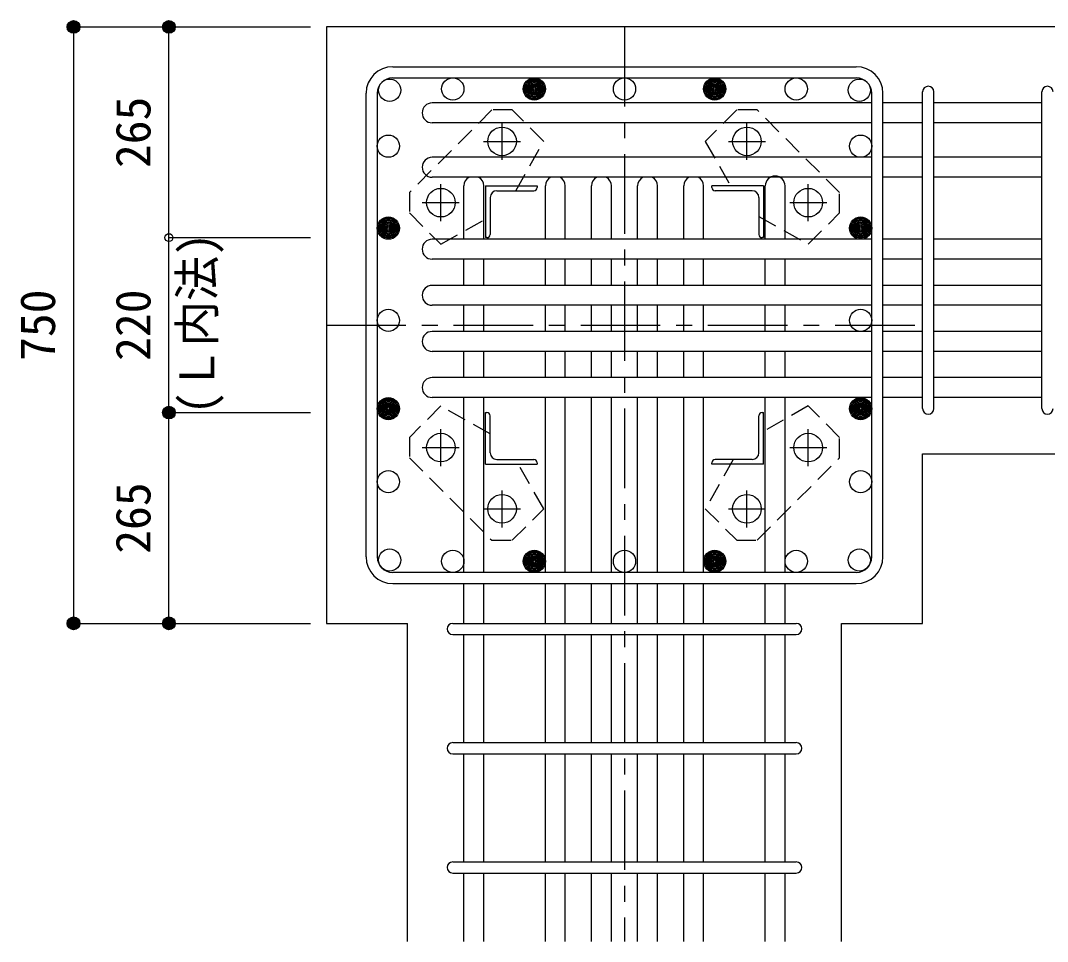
# Model space of a CAD drawing. Units: millimetres at full size, sheet at 1:20. Extents: x -3982 to 3969, y -2797 to 2801.
# Drawn here: x -391 to 900, y -1780 to -622 of the extents above; entities that cross this region are included whole.
import ezdxf
from ezdxf.enums import TextEntityAlignment as Align

# ---------------------------------------------------------------- set-up
doc = ezdxf.new("R2010")
doc.units = ezdxf.units.MM
doc.header["$LTSCALE"] = 20
doc.header["$PDMODE"] = 32
doc.header["$PDSIZE"] = 10
doc.linetypes.add('CHAIN1', pattern=[8, 5, -1, 1, -1])
doc.linetypes.add('DASHED1', pattern=[1.8, 1.2, -0.6])
for name, color, linetype in [('6-1_躯体線', 2, 'Continuous'), ('6-2_A.Bolt_', 4, 'Continuous'), ('6-3_柱型主筋', 4, 'Continuous'), ('6-4_フープ', 7, 'Continuous'), ('6-5_梁主筋', 7, 'Continuous'), ('6-6_S.T.P.', 7, 'Continuous'), ('6-9_プレート', 4, 'DASHED1'), ('6-D_寸法', 4, 'Continuous')]:
    doc.layers.add(name, color=color, linetype=linetype)
doc.styles.add('ＭＳ ゴシック', font='')
doc.styles.get('ＭＳ ゴシック').set_extended_font_data('MS Gothic')

msp = doc.modelspace()

# ---------------------------------------------------------------- linework, layer by layer
at = {"layer": '6-1_躯体線'}
for p, q in [((1143.29, -629.67), (-6.71, -629.67)), ((-6.71, -629.67), (-6.71, -1379.67)), ((743.29, -1166.67), (1143.29, -1166.67)), ((743.29, -1379.67), (743.29, -1166.67)), ((-6.71, -1379.67), (95.29, -1379.67)), ((95.29, -1779.67), (95.29, -1379.67))]:
    msp.add_line(p, q, dxfattribs=at)
msp.add_lwpolyline([(641.29, -1779.67), (641.29, -1379.67), (743.29, -1379.67)], dxfattribs=at)
at = {"layer": '6-2_A.Bolt_', "linetype": 'CHAIN1'}
for p, q in [((214.29, -796.87), (214.29, -750.37)), ((522.29, -796.87), (522.29, -750.37)), ((190.99, -773.67), (237.49, -773.67)), ((499.09, -773.67), (545.59, -773.67)), ((137.29, -873.87), (137.29, -827.37)), ((599.29, -873.87), (599.29, -827.37)), ((113.99, -850.67), (160.49, -850.67)), ((576.09, -850.67), (622.59, -850.67)), ((137.29, -1181.97), (137.29, -1135.47)), ((599.29, -1181.97), (599.29, -1135.47)), ((113.99, -1158.67), (160.49, -1158.67)), ((576.09, -1158.67), (622.59, -1158.67)), ((214.29, -1258.97), (214.29, -1212.47)), ((522.29, -1258.97), (522.29, -1212.47)), ((190.99, -1235.67), (237.49, -1235.67)), ((499.09, -1235.67), (545.59, -1235.67))]:
    msp.add_line(p, q, dxfattribs=at)
at = {"layer": '6-2_A.Bolt_'}
for p, q in [((193.29, -829.67), (258.29, -829.67)), ((193.29, -829.67), (193.29, -894.67)), ((207.79, -835.67), (254.29, -835.67)), ((258.29, -829.67), (258.29, -831.67)), ((543.29, -829.67), (478.29, -829.67)), ((478.29, -831.67), (478.29, -829.67)), ((528.79, -835.67), (482.29, -835.67)), ((543.29, -829.67), (543.29, -894.67)), ((199.29, -844.17), (199.29, -890.67)), ((537.29, -844.17), (537.29, -890.67)), ((195.29, -894.67), (193.29, -894.67)), ((543.29, -894.67), (541.29, -894.67)), ((193.29, -1114.67), (195.29, -1114.67)), ((193.29, -1179.67), (193.29, -1114.67)), ((199.29, -1165.17), (199.29, -1118.67)), ((537.29, -1165.17), (537.29, -1118.67)), ((541.29, -1114.67), (543.29, -1114.67)), ((543.29, -1179.67), (543.29, -1114.67)), ((207.79, -1173.67), (254.29, -1173.67)), ((528.79, -1173.67), (482.29, -1173.67)), ((193.29, -1179.67), (258.29, -1179.67)), ((258.29, -1177.67), (258.29, -1179.67)), ((478.29, -1179.67), (478.29, -1177.67)), ((543.29, -1179.67), (478.29, -1179.67))]:
    msp.add_line(p, q, dxfattribs=at)
at = {"layer": '6-2_A.Bolt_', "color": 3}
for centre in [(214.29, -773.67), (522.29, -773.67), (137.29, -850.67), (599.29, -850.67), (137.29, -1158.67), (599.29, -1158.67), (214.29, -1235.67), (522.29, -1235.67)]:
    msp.add_circle(centre, 18, dxfattribs=at)
at = {"layer": '6-2_A.Bolt_'}
for centre, radius, start, end in [((207.79, -844.17), 8.5, 90, 180), ((254.29, -831.67), 4, 270, 0), ((482.29, -831.67), 4, 180, 270), ((528.79, -844.17), 8.5, 0, 90), ((195.29, -890.67), 4, 270, 0), ((541.29, -890.67), 4, 180, 270), ((195.29, -1118.67), 4, 0, 90), ((541.29, -1118.67), 4, 90, 180), ((207.79, -1165.17), 8.5, 180, 270), ((254.29, -1177.67), 4, 0, 90), ((482.29, -1177.67), 4, 90, 180), ((528.79, -1165.17), 8.5, 270, 0)]:
    msp.add_arc(centre, radius, start, end, dxfattribs=at)
at = {"layer": '6-3_柱型主筋', "color": 3}
for centre in [(72.9, -709.28), (152.29, -707.67), (254.79, -707.67), (368.29, -707.67), (481.79, -707.67), (584.29, -707.67), (663.68, -709.28), (71.29, -779.67), (665.29, -779.67), (71.29, -882.67), (665.29, -882.67), (71.29, -998.67), (71.29, -998.67), (665.29, -998.67), (665.29, -998.67), (71.29, -1109.67), (665.29, -1109.67), (71.29, -1201.6), (665.29, -1201.6), (72.9, -1300.06), (152.29, -1301.67), (254.79, -1301.67), (368.29, -1301.67), (481.79, -1301.67), (584.29, -1301.67), (663.68, -1300.06)]:
    msp.add_circle(centre, 14, dxfattribs=at)
at = {"layer": '6-3_柱型主筋'}
for centre, radius in [((254.79, -707.67), 14), ((254.79, -707.67), 12.6), ((254.79, -707.67), 11.2), ((481.79, -707.67), 14), ((481.79, -707.67), 12.6), ((481.79, -707.67), 11.2), ((254.79, -707.67), 9.8), ((254.79, -707.67), 8.4), ((254.79, -707.67), 7), ((254.79, -707.67), 5.6), ((254.79, -707.67), 4.2), ((254.79, -707.67), 2.8), ((254.79, -707.67), 1.4), ((481.79, -707.67), 9.8), ((481.79, -707.67), 8.4), ((481.79, -707.67), 7), ((481.79, -707.67), 5.6), ((481.79, -707.67), 4.2), ((481.79, -707.67), 2.8), ((481.79, -707.67), 1.4), ((71.29, -882.67), 14), ((71.29, -882.67), 12.6), ((71.29, -882.67), 11.2), ((71.29, -882.67), 9.8), ((71.29, -882.67), 8.4), ((71.29, -882.67), 7), ((71.29, -882.67), 5.6), ((665.29, -882.67), 14), ((665.29, -882.67), 12.6), ((665.29, -882.67), 11.2), ((665.29, -882.67), 9.8), ((665.29, -882.67), 8.4), ((665.29, -882.67), 7), ((665.29, -882.67), 5.6), ((71.29, -882.67), 4.2), ((71.29, -882.67), 2.8), ((71.29, -882.67), 1.4), ((665.29, -882.67), 4.2), ((665.29, -882.67), 2.8), ((665.29, -882.67), 1.4), ((71.29, -1109.67), 14), ((71.29, -1109.67), 12.6), ((665.29, -1109.67), 14), ((665.29, -1109.67), 12.6), ((71.29, -1109.67), 11.2), ((71.29, -1109.67), 9.8), ((71.29, -1109.67), 8.4), ((71.29, -1109.67), 7), ((71.29, -1109.67), 5.6), ((71.29, -1109.67), 4.2), ((71.29, -1109.67), 2.8), ((71.29, -1109.67), 1.4), ((665.29, -1109.67), 11.2), ((665.29, -1109.67), 9.8), ((665.29, -1109.67), 8.4), ((665.29, -1109.67), 7), ((665.29, -1109.67), 5.6), ((665.29, -1109.67), 4.2), ((665.29, -1109.67), 2.8), ((665.29, -1109.67), 1.4), ((254.79, -1301.67), 14), ((254.79, -1301.67), 12.6), ((254.79, -1301.67), 11.2), ((481.79, -1301.67), 14), ((481.79, -1301.67), 12.6), ((481.79, -1301.67), 11.2), ((254.79, -1301.67), 9.8), ((254.79, -1301.67), 8.4), ((254.79, -1301.67), 7), ((254.79, -1301.67), 5.6), ((254.79, -1301.67), 4.2), ((254.79, -1301.67), 2.8), ((254.79, -1301.67), 1.4), ((481.79, -1301.67), 9.8), ((481.79, -1301.67), 8.4), ((481.79, -1301.67), 7), ((481.79, -1301.67), 5.6), ((481.79, -1301.67), 4.2), ((481.79, -1301.67), 2.8), ((481.79, -1301.67), 1.4)]:
    msp.add_circle(centre, radius, dxfattribs=at)
at = {"layer": '6-4_フープ'}
for p, q in [((76.79, -679.67), (659.79, -679.67)), ((76.79, -693.67), (659.79, -693.67)), ((43.29, -1296.17), (43.29, -713.17)), ((57.29, -713.17), (57.29, -1296.17)), ((679.29, -1296.17), (679.29, -713.17)), ((693.29, -1296.17), (693.29, -713.17)), ((659.79, -1315.67), (76.79, -1315.67)), ((76.79, -1329.67), (659.79, -1329.67))]:
    msp.add_line(p, q, dxfattribs=at)
for centre, radius, start, end in [((76.79, -713.17), 33.5, 90, 180), ((659.79, -713.17), 33.5, 0, 90), ((76.79, -713.17), 19.5, 90, 180), ((659.79, -713.17), 19.5, 0, 90), ((76.79, -1296.17), 33.5, 180, 270), ((76.79, -1296.17), 19.5, 180, 270), ((659.79, -1296.17), 33.5, 270, 0), ((659.79, -1296.17), 19.5, 270, 0)]:
    msp.add_arc(centre, radius, start, end, dxfattribs=at)
at = {"layer": '6-5_梁主筋'}
for p, q in [((679.29, -725.28), (126.28, -725.28)), ((743.29, -725.28), (693.29, -725.28)), ((893.29, -725.28), (757.29, -725.28)), ((679.29, -750.28), (126.28, -750.28)), ((743.29, -750.28), (693.29, -750.28)), ((893.29, -750.28), (757.29, -750.28)), ((679.29, -793.67), (126.28, -793.67)), ((743.29, -793.67), (693.29, -793.67)), ((743.29, -793.67), (693.29, -793.67)), ((893.29, -793.67), (757.29, -793.67)), ((893.29, -793.67), (757.29, -793.67)), ((679.29, -818.67), (126.28, -818.67)), ((743.29, -818.67), (693.29, -818.67)), ((893.29, -818.67), (757.29, -818.67)), ((166.29, -896.67), (166.29, -829.67)), ((191.29, -896.67), (191.29, -829.67)), ((268.79, -896.67), (268.79, -829.67)), ((293.79, -896.67), (293.79, -829.67)), ((326.79, -896.67), (326.79, -829.67)), ((351.79, -896.67), (351.79, -829.67)), ((384.79, -896.67), (384.79, -829.67)), ((409.79, -896.67), (409.79, -829.67)), ((442.79, -896.67), (442.79, -829.67)), ((467.79, -896.67), (467.79, -829.67)), ((545.29, -896.67), (545.29, -829.67)), ((570.29, -896.67), (570.29, -829.67)), ((679.29, -896.67), (126.28, -896.67)), ((743.29, -896.67), (693.29, -896.67)), ((743.29, -896.67), (693.29, -896.67)), ((893.29, -896.67), (757.29, -896.67)), ((893.29, -896.67), (757.29, -896.67)), ((679.29, -921.67), (126.28, -921.67)), ((166.29, -954.67), (166.29, -921.67)), ((191.29, -954.67), (191.29, -921.67)), ((268.79, -954.67), (268.79, -921.67)), ((293.79, -954.67), (293.79, -921.67)), ((326.79, -954.67), (326.79, -921.67)), ((351.79, -954.67), (351.79, -921.67)), ((384.79, -954.67), (384.79, -921.67)), ((409.79, -954.67), (409.79, -921.67)), ((442.79, -954.67), (442.79, -921.67)), ((467.79, -954.67), (467.79, -921.67)), ((545.29, -954.67), (545.29, -921.67)), ((570.29, -954.67), (570.29, -921.67)), ((743.29, -921.67), (693.29, -921.67)), ((893.29, -921.67), (757.29, -921.67)), ((679.29, -954.67), (126.28, -954.67)), ((743.29, -954.67), (693.29, -954.67)), ((743.29, -954.67), (693.29, -954.67)), ((893.29, -954.67), (757.29, -954.67)), ((893.29, -954.67), (757.29, -954.67)), ((679.29, -979.67), (126.28, -979.67)), ((166.29, -1012.67), (166.29, -979.67)), ((191.29, -1012.67), (191.29, -979.67)), ((268.79, -1012.67), (268.79, -979.67)), ((293.79, -1012.67), (293.79, -979.67)), ((326.79, -1012.67), (326.79, -979.67)), ((351.79, -1012.67), (351.79, -979.67)), ((384.79, -1012.67), (384.79, -979.67)), ((409.79, -1012.67), (409.79, -979.67)), ((442.79, -1012.67), (442.79, -979.67)), ((467.79, -1012.67), (467.79, -979.67)), ((545.29, -1012.67), (545.29, -979.67)), ((570.29, -1012.67), (570.29, -979.67)), ((743.29, -979.67), (693.29, -979.67)), ((893.29, -979.67), (757.29, -979.67)), ((679.29, -1012.67), (126.28, -1012.67)), ((743.29, -1012.67), (693.29, -1012.67)), ((743.29, -1012.67), (693.29, -1012.67)), ((893.29, -1012.67), (757.29, -1012.67)), ((893.29, -1012.67), (757.29, -1012.67)), ((679.29, -1037.67), (126.28, -1037.67)), ((166.29, -1070.67), (166.29, -1037.67)), ((191.29, -1070.67), (191.29, -1037.67)), ((268.79, -1070.67), (268.79, -1037.67)), ((293.79, -1070.67), (293.79, -1037.67)), ((326.79, -1070.67), (326.79, -1037.67)), ((351.79, -1070.67), (351.79, -1037.67)), ((384.79, -1070.67), (384.79, -1037.67)), ((409.79, -1070.67), (409.79, -1037.67)), ((442.79, -1070.67), (442.79, -1037.67)), ((467.79, -1070.67), (467.79, -1037.67)), ((545.29, -1070.67), (545.29, -1037.67)), ((570.29, -1070.67), (570.29, -1037.67)), ((743.29, -1037.67), (693.29, -1037.67)), ((893.29, -1037.67), (757.29, -1037.67)), ((679.29, -1070.67), (126.28, -1070.67)), ((743.29, -1070.67), (693.29, -1070.67)), ((743.29, -1070.67), (693.29, -1070.67)), ((893.29, -1070.67), (757.29, -1070.67)), ((893.29, -1070.67), (757.29, -1070.67)), ((679.29, -1095.67), (126.28, -1095.67)), ((166.29, -1315.67), (166.29, -1095.67)), ((191.29, -1315.67), (191.29, -1095.67)), ((268.79, -1315.67), (268.79, -1095.67)), ((293.79, -1315.67), (293.79, -1095.67)), ((326.79, -1315.67), (326.79, -1095.67)), ((351.79, -1315.67), (351.79, -1095.67)), ((384.79, -1315.67), (384.79, -1095.67)), ((409.79, -1315.67), (409.79, -1095.67)), ((442.79, -1315.67), (442.79, -1095.67)), ((467.79, -1315.67), (467.79, -1095.67)), ((545.29, -1315.67), (545.29, -1095.67)), ((570.29, -1315.67), (570.29, -1095.67)), ((743.29, -1095.67), (693.29, -1095.67)), ((893.29, -1095.67), (757.29, -1095.67)), ((166.29, -1379.67), (166.29, -1329.67)), ((191.29, -1379.67), (191.29, -1329.67)), ((268.79, -1379.67), (268.79, -1329.67)), ((293.79, -1379.67), (293.79, -1329.67)), ((326.79, -1379.67), (326.79, -1329.67)), ((351.79, -1379.67), (351.79, -1329.67)), ((384.79, -1379.67), (384.79, -1329.67)), ((409.79, -1379.67), (409.79, -1329.67)), ((442.79, -1379.67), (442.79, -1329.67)), ((467.79, -1379.67), (467.79, -1329.67)), ((545.29, -1379.67), (545.29, -1329.67)), ((570.29, -1379.67), (570.29, -1329.67)), ((166.29, -1529.67), (166.29, -1393.67)), ((191.29, -1529.67), (191.29, -1393.67)), ((268.79, -1529.67), (268.79, -1393.67)), ((293.79, -1529.67), (293.79, -1393.67)), ((326.79, -1529.67), (326.79, -1393.67)), ((351.79, -1529.67), (351.79, -1393.67)), ((384.79, -1529.67), (384.79, -1393.67)), ((409.79, -1529.67), (409.79, -1393.67)), ((442.79, -1529.67), (442.79, -1393.67)), ((467.79, -1529.67), (467.79, -1393.67)), ((545.29, -1529.67), (545.29, -1393.67)), ((570.29, -1529.67), (570.29, -1393.67)), ((166.29, -1679.67), (166.29, -1543.67)), ((191.29, -1679.67), (191.29, -1543.67)), ((268.79, -1679.67), (268.79, -1543.67)), ((293.79, -1679.67), (293.79, -1543.67)), ((326.79, -1679.67), (326.79, -1543.67)), ((351.79, -1679.67), (351.79, -1543.67)), ((384.79, -1679.67), (384.79, -1543.67)), ((409.79, -1679.67), (409.79, -1543.67)), ((442.79, -1679.67), (442.79, -1543.67)), ((467.79, -1679.67), (467.79, -1543.67)), ((545.29, -1679.67), (545.29, -1543.67)), ((570.29, -1679.67), (570.29, -1543.67)), ((166.29, -1779.67), (166.29, -1693.67)), ((191.29, -1779.67), (191.29, -1693.67)), ((268.79, -1779.67), (268.79, -1693.67)), ((293.79, -1779.67), (293.79, -1693.67)), ((326.79, -1779.67), (326.79, -1693.67)), ((351.79, -1779.67), (351.79, -1693.67)), ((384.79, -1779.67), (384.79, -1693.67)), ((409.79, -1779.67), (409.79, -1693.67)), ((442.79, -1779.67), (442.79, -1693.67)), ((467.79, -1779.67), (467.79, -1693.67)), ((545.29, -1779.67), (545.29, -1693.67)), ((570.29, -1779.67), (570.29, -1693.67))]:
    msp.add_line(p, q, dxfattribs=at)
for centre, start, end in [((126.28, -737.78), 90, 270), ((126.28, -806.17), 90, 270), ((178.79, -829.67), 118.35422, 180), ((178.79, -829.67), 0, 61.64578), ((281.29, -829.67), 118.35422, 180), ((281.29, -829.67), 0, 61.64578), ((339.29, -829.67), 118.35422, 180), ((339.29, -829.67), 0, 61.64578), ((397.29, -829.67), 118.35422, 180), ((397.29, -829.67), 0, 61.64578), ((455.29, -829.67), 118.35422, 180), ((455.29, -829.67), 0, 61.64578), ((557.79, -829.67), 0, 180), ((126.28, -909.17), 90, 270), ((126.28, -967.17), 90, 270), ((126.28, -1025.17), 90, 270), ((126.28, -1083.17), 90, 270)]:
    msp.add_arc(centre, 12.5, start, end, dxfattribs=at)
at = {"layer": '6-6_S.T.P.'}
for p, q in [((743.29, -1109.67), (743.29, -711.28)), ((757.29, -1109.67), (757.29, -711.28)), ((893.29, -1109.67), (893.29, -711.28)), ((152.29, -1379.67), (584.29, -1379.67)), ((152.29, -1393.67), (584.29, -1393.67)), ((152.29, -1529.67), (584.29, -1529.67)), ((152.29, -1543.67), (584.29, -1543.67)), ((152.29, -1679.67), (584.29, -1679.67)), ((152.29, -1693.67), (584.29, -1693.67))]:
    msp.add_line(p, q, dxfattribs=at)
for centre, start, end in [((750.29, -711.28), 0, 180), ((750.29, -711.28), 0, 180), ((750.29, -711.28), 0, 180), ((750.29, -711.28), 0, 180), ((900.29, -711.28), 0, 180), ((750.29, -1109.67), 180, 0), ((750.29, -1109.67), 180, 0), ((750.29, -1109.67), 180, 0), ((750.29, -1109.67), 180, 0), ((900.29, -1109.67), 180, 0), ((152.29, -1386.67), 90, 270), ((152.29, -1386.67), 90, 270), ((152.29, -1386.67), 90, 270), ((152.29, -1386.67), 90, 270), ((584.29, -1386.67), 270, 90), ((584.29, -1386.67), 270, 90), ((584.29, -1386.67), 270, 90), ((584.29, -1386.67), 270, 90), ((152.29, -1536.67), 90, 270), ((584.29, -1536.67), 270, 90), ((152.29, -1686.67), 90, 270), ((584.29, -1686.67), 270, 90)]:
    msp.add_arc(centre, 7, start, end, dxfattribs=at)
at = {"layer": '6-9_プレート'}
for points in [[(201.59, -734.07), (97.69, -837.97), (97.69, -863.47), (137.29, -903.07), (199.29, -867.87)], [(231.49, -835.67), (266.69, -773.67), (227.09, -734.07), (201.59, -734.07)], [(638.89, -837.97), (534.99, -734.07), (509.49, -734.07), (469.89, -773.67), (505.09, -835.67)], [(537.29, -867.87), (599.29, -903.07), (638.89, -863.47), (638.89, -837.97)], [(199.29, -1141.47), (137.29, -1106.27), (97.69, -1145.87), (97.69, -1171.37)], [(534.99, -1275.27), (638.89, -1171.37), (638.89, -1145.87), (599.29, -1106.27), (537.29, -1141.47)], [(97.69, -1171.37), (201.59, -1275.27), (227.09, -1275.27), (266.69, -1235.67), (231.49, -1173.67)], [(505.09, -1173.67), (469.89, -1235.67), (509.49, -1275.27), (534.99, -1275.27)]]:
    msp.add_lwpolyline(points, dxfattribs=at)
at = {"layer": '6-D_寸法'}
for p, q in [((-324.74, -629.67), (-204.74, -629.67)), ((-324.74, -629.67), (-324.74, -1379.67)), ((-204.74, -629.67), (-26.71, -629.67)), ((-204.74, -629.67), (-26.71, -629.67)), ((-204.74, -629.67), (-26.71, -629.67)), ((-204.74, -629.67), (-26.71, -629.67)), ((-204.74, -629.67), (-26.71, -629.67)), ((-204.74, -629.67), (-26.71, -629.67)), ((-204.74, -1114.67), (-204.74, -894.67)), ((-204.74, -894.67), (-26.71, -894.67)), ((-204.74, -1379.67), (-204.74, -1114.67)), ((-204.74, -1114.67), (-26.71, -1114.67)), ((-324.74, -1379.67), (-204.74, -1379.67)), ((-204.74, -1379.67), (-26.71, -1379.67)), ((-204.74, -1379.67), (-26.71, -1379.67)), ((-204.74, -1379.67), (-26.71, -1379.67)), ((-204.74, -1379.67), (-26.71, -1379.67)), ((-204.74, -1379.67), (-26.71, -1379.67)), ((-204.74, -1379.67), (-26.71, -1379.67)), ((-204.74, -1379.67), (-26.71, -1379.67))]:
    msp.add_line(p, q, dxfattribs=at)
at = {"layer": '6-D_寸法', "linetype": 'CHAIN1'}
for p, q in [((368.29, -629.67), (368.29, -1779.67)), ((-6.71, -1004.67), (743.29, -1004.67))]:
    msp.add_line(p, q, dxfattribs=at)
at = {"layer": '6-D_寸法'}
for points in [[(-204.74, -894.67), (-204.74, -629.67), (-26.71, -629.67)], [(-324.74, -1379.67), (-204.74, -1379.67), (-26.71, -1379.67)], [(-324.74, -1379.67), (-204.74, -1379.67), (-26.71, -1379.67)]]:
    msp.add_lwpolyline(points, dxfattribs=at)
for centre, radius in [((-324.74, -629.67), 8), ((-324.74, -629.67), 7.2), ((-324.74, -629.67), 6.4), ((-324.74, -629.67), 5.6), ((-324.74, -629.67), 4.8), ((-324.74, -629.67), 4), ((-324.74, -629.67), 3.2), ((-324.74, -629.67), 2.4), ((-324.74, -629.67), 1.6), ((-324.74, -629.67), 0.8), ((-204.74, -629.67), 8), ((-204.74, -629.67), 7.2), ((-204.74, -629.67), 6.4), ((-204.74, -629.67), 5.6), ((-204.74, -629.67), 4.8), ((-204.74, -629.67), 4), ((-204.74, -629.67), 3.2), ((-204.74, -629.67), 2.4), ((-204.74, -629.67), 1.6), ((-204.74, -629.67), 0.8), ((-204.74, -1114.67), 8), ((-204.74, -1114.67), 7.2), ((-204.74, -1114.67), 6.4), ((-204.74, -1114.67), 5.6), ((-204.74, -1114.67), 4.8), ((-204.74, -1114.67), 4), ((-204.74, -1114.67), 3.2), ((-204.74, -1114.67), 2.4), ((-204.74, -1114.67), 1.6), ((-204.74, -1114.67), 0.8), ((-324.74, -1379.67), 8), ((-324.74, -1379.67), 7.2), ((-324.74, -1379.67), 6.4), ((-324.74, -1379.67), 5.6), ((-324.74, -1379.67), 4.8), ((-324.74, -1379.67), 4), ((-324.74, -1379.67), 3.2), ((-324.74, -1379.67), 2.4), ((-324.74, -1379.67), 1.6), ((-324.74, -1379.67), 0.8), ((-204.74, -1379.67), 8), ((-204.74, -1379.67), 7.2), ((-204.74, -1379.67), 6.4), ((-204.74, -1379.67), 5.6), ((-204.74, -1379.67), 4.8), ((-204.74, -1379.67), 4), ((-204.74, -1379.67), 3.2), ((-204.74, -1379.67), 2.4), ((-204.74, -1379.67), 1.6), ((-204.74, -1379.67), 0.8)]:
    msp.add_circle(centre, radius, dxfattribs=at)
at = {"layer": '6-D_寸法', "color": 7}
for p in [(-324.74, -629.67), (-204.74, -629.67), (-204.74, -894.67), (-204.74, -1114.67), (-324.74, -1379.67), (-204.74, -1379.67)]:
    msp.add_point(p, dxfattribs=at)

# ---------------------------------------------------------------- texts
at = {"layer": '6-D_寸法', "style": 'ＭＳ ゴシック'}
for s, p in [('265', (-214.74, -807.17)), ('750', (-334.74, -1049.67)), ('220', (-214.74, -1049.67)), ('265', (-214.74, -1292.17))]:
    msp.add_text(s, height=43.99, rotation=90, dxfattribs=at).set_placement(p, align=Align.BOTTOM_LEFT)
at = {"layer": '6-D_寸法', "style": 'ＭＳ ゴシック', "width": 0.95}
msp.add_text('(Ｌ内法)', height=43.99, rotation=90, dxfattribs=at).set_placement((-134.25, -1116.77), align=Align.BOTTOM_LEFT)

doc.saveas('drawing.dxf')
